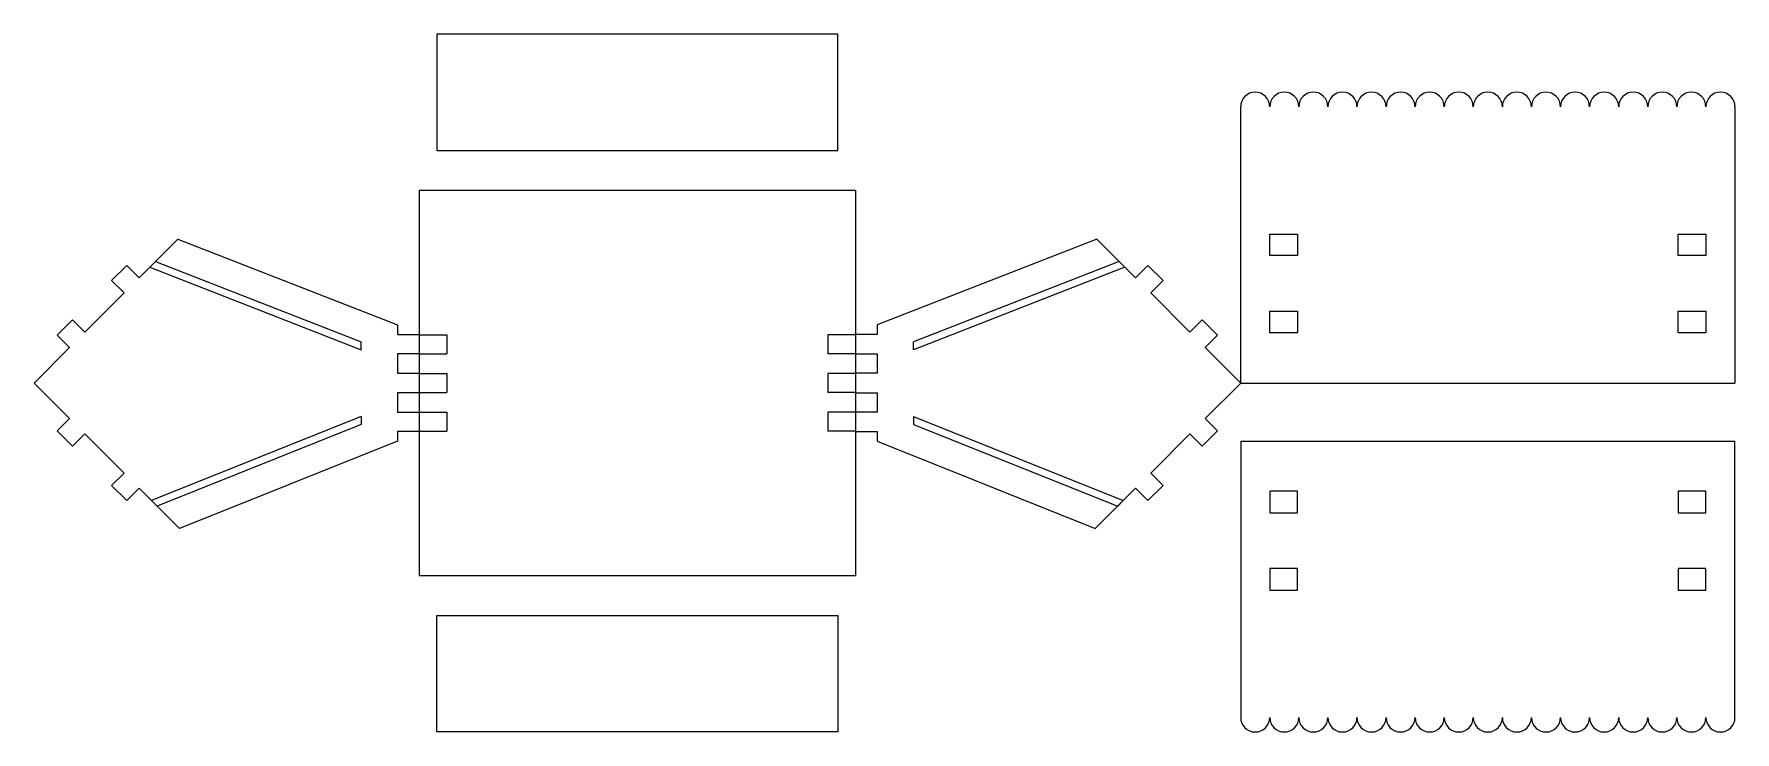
# Model space of a CAD drawing. Header units: millimetres. Extents: x -415 to 755, y -240 to 240.
import ezdxf

# ---------------------------------------------------------------- set-up
doc = ezdxf.new("R2010")
doc.units = ezdxf.units.MM
for name, color, linetype, lineweight in [('Base', 7, 'CONTINUOUS', 0), ('Feeder', 7, 'CONTINUOUS', 0), ('Roof', 3, 'CONTINUOUS', 0), ('Roof-15mm', 3, 'CONTINUOUS', 0), ('Side', 1, 'CONTINUOUS', 0), ('SideNut-8mm', 1, 'CONTINUOUS', 0)]:
    doc.layers.add(name, color=color, linetype=linetype, lineweight=lineweight)

msp = doc.modelspace()

# ---------------------------------------------------------------- linework, layer by layer
at = {"layer": 'Base'}
for p, q in [((150, 132.5), (-150, 132.5)), ((-150, 132.5), (-150, 33.3)), ((150, 132.5), (150, 33.3)), ((-150, 33.2), (-131, 33.2)), ((-131, 33.2), (-131, 20.1)), ((150, 33.2), (131, 33.2)), ((131, 33.2), (131, 20.1)), ((-150, 20.1), (-131, 20.1)), ((-150, 20), (-150, 6.7)), ((150, 20.1), (131, 20.1)), ((150, 20), (150, 6.7)), ((-150, 6.6), (-131, 6.6)), ((-131, 6.6), (-131, -6.6)), ((150, 6.6), (131, 6.6)), ((131, 6.6), (131, -6.6)), ((-150, -6.6), (-131, -6.6)), ((-150, -6.6), (-150, -20)), ((150, -6.6), (131, -6.6)), ((150, -6.6), (150, -20)), ((-150, -20.1), (-131, -20.1)), ((-131, -20.1), (-131, -33.2)), ((150, -20.1), (131, -20.1)), ((131, -20.1), (131, -33.2)), ((-150, -33.2), (-131, -33.2)), ((-150, -33.3), (-150, -132.5)), ((150, -33.2), (131, -33.2)), ((150, -33.3), (150, -132.5)), ((-150, -132.5), (150, -132.5))]:
    msp.add_line(p, q, dxfattribs=at)
at = {"layer": 'Feeder'}
for p, q in [((138, 240), (-138, 240)), ((-138, 240), (-138, 160)), ((138, 160), (138, 240)), ((-138, 160), (0, 160)), ((0, 160), (138, 160)), ((-138, -240), (-138, -160)), ((-138, -160), (0, -160)), ((0, -160), (138, -160)), ((138, -160), (138, -240)), ((138, -240), (-138, -240))]:
    msp.add_line(p, q, dxfattribs=at)
at = {"layer": 'Roof'}
for p, q in [((415, 0), (415, 190)), ((755, 190), (755, 0)), ((415, 0), (755, 0)), ((415, -40), (755, -40)), ((415, -40), (415, -230)), ((755, -230), (755, -40))]:
    msp.add_line(p, q, dxfattribs=at)
at = {"layer": 'Roof', "color": 3, "linetype": 'CONTINUOUS', "lineweight": 0}
for centre, start, end in [((425, 190), 0, 180), ((445, 190), 0, 180), ((465, 190), 0, 180), ((485, 190), 0, 180), ((505, 190), 0, 180), ((525, 190), 0, 180), ((545, 190), 0, 180), ((565, 190), 0, 180), ((585, 190), 0, 180), ((605, 190), 0, 180), ((625, 190), 0, 180), ((645, 190), 0, 180), ((665, 190), 0, 180), ((685, 190), 0, 180), ((705, 190), 0, 180), ((725, 190), 0, 180), ((745, 190), 0, 180), ((425, -230), 180, 0), ((445, -230), 180, 0), ((465, -230), 180, 0), ((485, -230), 180, 0), ((505, -230), 180, 0), ((525, -230), 180, 0), ((545, -230), 180, 0), ((565, -230), 180, 0), ((585, -230), 180, 0), ((605, -230), 180, 0), ((625, -230), 180, 0), ((645, -230), 180, 0), ((665, -230), 180, 0), ((685, -230), 180, 0), ((705, -230), 180, 0), ((725, -230), 180, 0), ((745, -230), 180, 0)]:
    msp.add_arc(centre, 10, start, end, dxfattribs=at)
at = {"layer": 'Roof-15mm'}
for p, q in [((435, 87.6), (435, 102.4)), ((435, 102.4), (454, 102.4)), ((454, 102.4), (454, 87.6)), ((716, 102.4), (735, 102.4)), ((716, 87.6), (716, 102.4)), ((735, 102.4), (735, 87.6)), ((454, 87.6), (435, 87.6)), ((735, 87.6), (716, 87.6)), ((435, 49.3), (454, 49.3)), ((435, 34.5), (435, 49.3)), ((454, 49.3), (454, 34.5)), ((716, 34.5), (716, 49.3)), ((716, 49.3), (735, 49.3)), ((735, 49.3), (735, 34.5)), ((454, 34.5), (435, 34.5)), ((735, 34.5), (716, 34.5)), ((454, -74.5), (435, -74.5)), ((435, -74.5), (435, -89.3)), ((454, -89.3), (454, -74.5)), ((735, -74.5), (716, -74.5)), ((716, -74.5), (716, -89.3)), ((735, -89.3), (735, -74.5)), ((435, -89.3), (454, -89.3)), ((716, -89.3), (735, -89.3)), ((435, -127.6), (435, -142.4)), ((454, -127.6), (435, -127.6)), ((454, -142.4), (454, -127.6)), ((735, -127.6), (716, -127.6)), ((716, -127.6), (716, -142.4)), ((735, -142.4), (735, -127.6)), ((435, -142.4), (454, -142.4)), ((716, -142.4), (735, -142.4))]:
    msp.add_line(p, q, dxfattribs=at)
at = {"layer": 'Side'}
for p, q in [((-342.6, 72.4), (-316, 99)), ((-316, 99), (-165, 40)), ((316, 99), (165, 40)), ((342.6, 72.4), (316, 99)), ((-351.1, 80.9), (-361.6, 70.4)), ((-353.1, 61.9), (-361.6, 70.4)), ((-342.6, 72.4), (-351.1, 80.9)), ((342.6, 72.4), (351.1, 80.9)), ((351.1, 80.9), (361.6, 70.4)), ((353.1, 61.9), (361.6, 70.4)), ((-380.1, 34.9), (-353.1, 61.9)), ((380.1, 34.9), (353.1, 61.9)), ((-388.6, 43.4), (-399.1, 32.9)), ((-380.1, 34.9), (-388.6, 43.4)), ((-165, 40), (-165, 33.3)), ((165, 40), (165, 33.3)), ((380.1, 34.9), (388.6, 43.4)), ((388.6, 43.4), (399.1, 32.9)), ((-415, 0), (-390.6, 24.4)), ((-390.6, 24.4), (-399.1, 32.9)), ((-165, 33.3), (-150, 33.3)), ((-150, 33.3), (-150, 20)), ((165, 33.3), (150, 33.3)), ((150, 33.3), (150, 20)), ((390.6, 24.4), (399.1, 32.9)), ((415, 0), (390.6, 24.4)), ((-150, 20), (-165, 20)), ((-165, 20), (-165, 6.7)), ((150, 20), (165, 20)), ((165, 20), (165, 6.7)), ((-415, 0), (-390.6, -24.4)), ((-165, 6.7), (-150, 6.7)), ((-150, 6.7), (-150, -6.7)), ((165, 6.7), (150, 6.7)), ((150, 6.7), (150, -6.7)), ((415, 0), (390.6, -24.4)), ((-150, -6.7), (-165, -6.7)), ((-165, -6.7), (-165, -20)), ((150, -6.7), (165, -6.7)), ((165, -6.7), (165, -20)), ((-165, -20), (-150, -20)), ((-150, -20), (-150, -33.3)), ((165, -20), (150, -20)), ((150, -20), (150, -33.3)), ((-390.6, -24.4), (-399.1, -32.9)), ((-388.6, -43.4), (-399.1, -32.9)), ((-380.1, -34.9), (-388.6, -43.4)), ((-380.1, -34.9), (-353.1, -61.9)), ((-150, -33.3), (-165, -33.3)), ((-165, -33.3), (-165, -40)), ((150, -33.3), (165, -33.3)), ((165, -33.3), (165, -40)), ((380.1, -34.9), (353.1, -61.9)), ((380.1, -34.9), (388.6, -43.4)), ((388.6, -43.4), (399.1, -32.9)), ((390.6, -24.4), (399.1, -32.9)), ((-165, -40), (-315, -100)), ((165, -40), (315, -100)), ((-353.1, -61.9), (-361.6, -70.4)), ((353.1, -61.9), (361.6, -70.4)), ((-351.1, -80.9), (-361.6, -70.4)), ((-342.6, -72.4), (-351.1, -80.9)), ((-342.6, -72.4), (-315, -100)), ((342.6, -72.4), (315, -100)), ((342.6, -72.4), (351.1, -80.9)), ((351.1, -80.9), (361.6, -70.4))]:
    msp.add_line(p, q, dxfattribs=at)
at = {"layer": 'SideNut-8mm'}
for p, q in [((-335.3, 79.7), (-331.4, 83.6)), ((-331.4, 83.6), (-190, 28.3)), ((331.4, 83.6), (190, 28.3)), ((335.3, 79.7), (331.4, 83.6)), ((-335.3, 79.7), (-190, 22.9)), ((335.3, 79.7), (190, 22.9)), ((-190, 22.9), (-190, 28.3)), ((190, 22.9), (190, 28.3)), ((-190, -23.1), (-334.2, -80.8)), ((-190, -23.1), (-190, -28.5)), ((190, -23.1), (334.2, -80.8)), ((190, -23.1), (190, -28.5)), ((-190, -28.5), (-330.4, -84.6)), ((190, -28.5), (330.4, -84.6)), ((-334.2, -80.8), (-330.4, -84.6)), ((334.2, -80.8), (330.4, -84.6))]:
    msp.add_line(p, q, dxfattribs=at)

doc.saveas('drawing.dxf')
